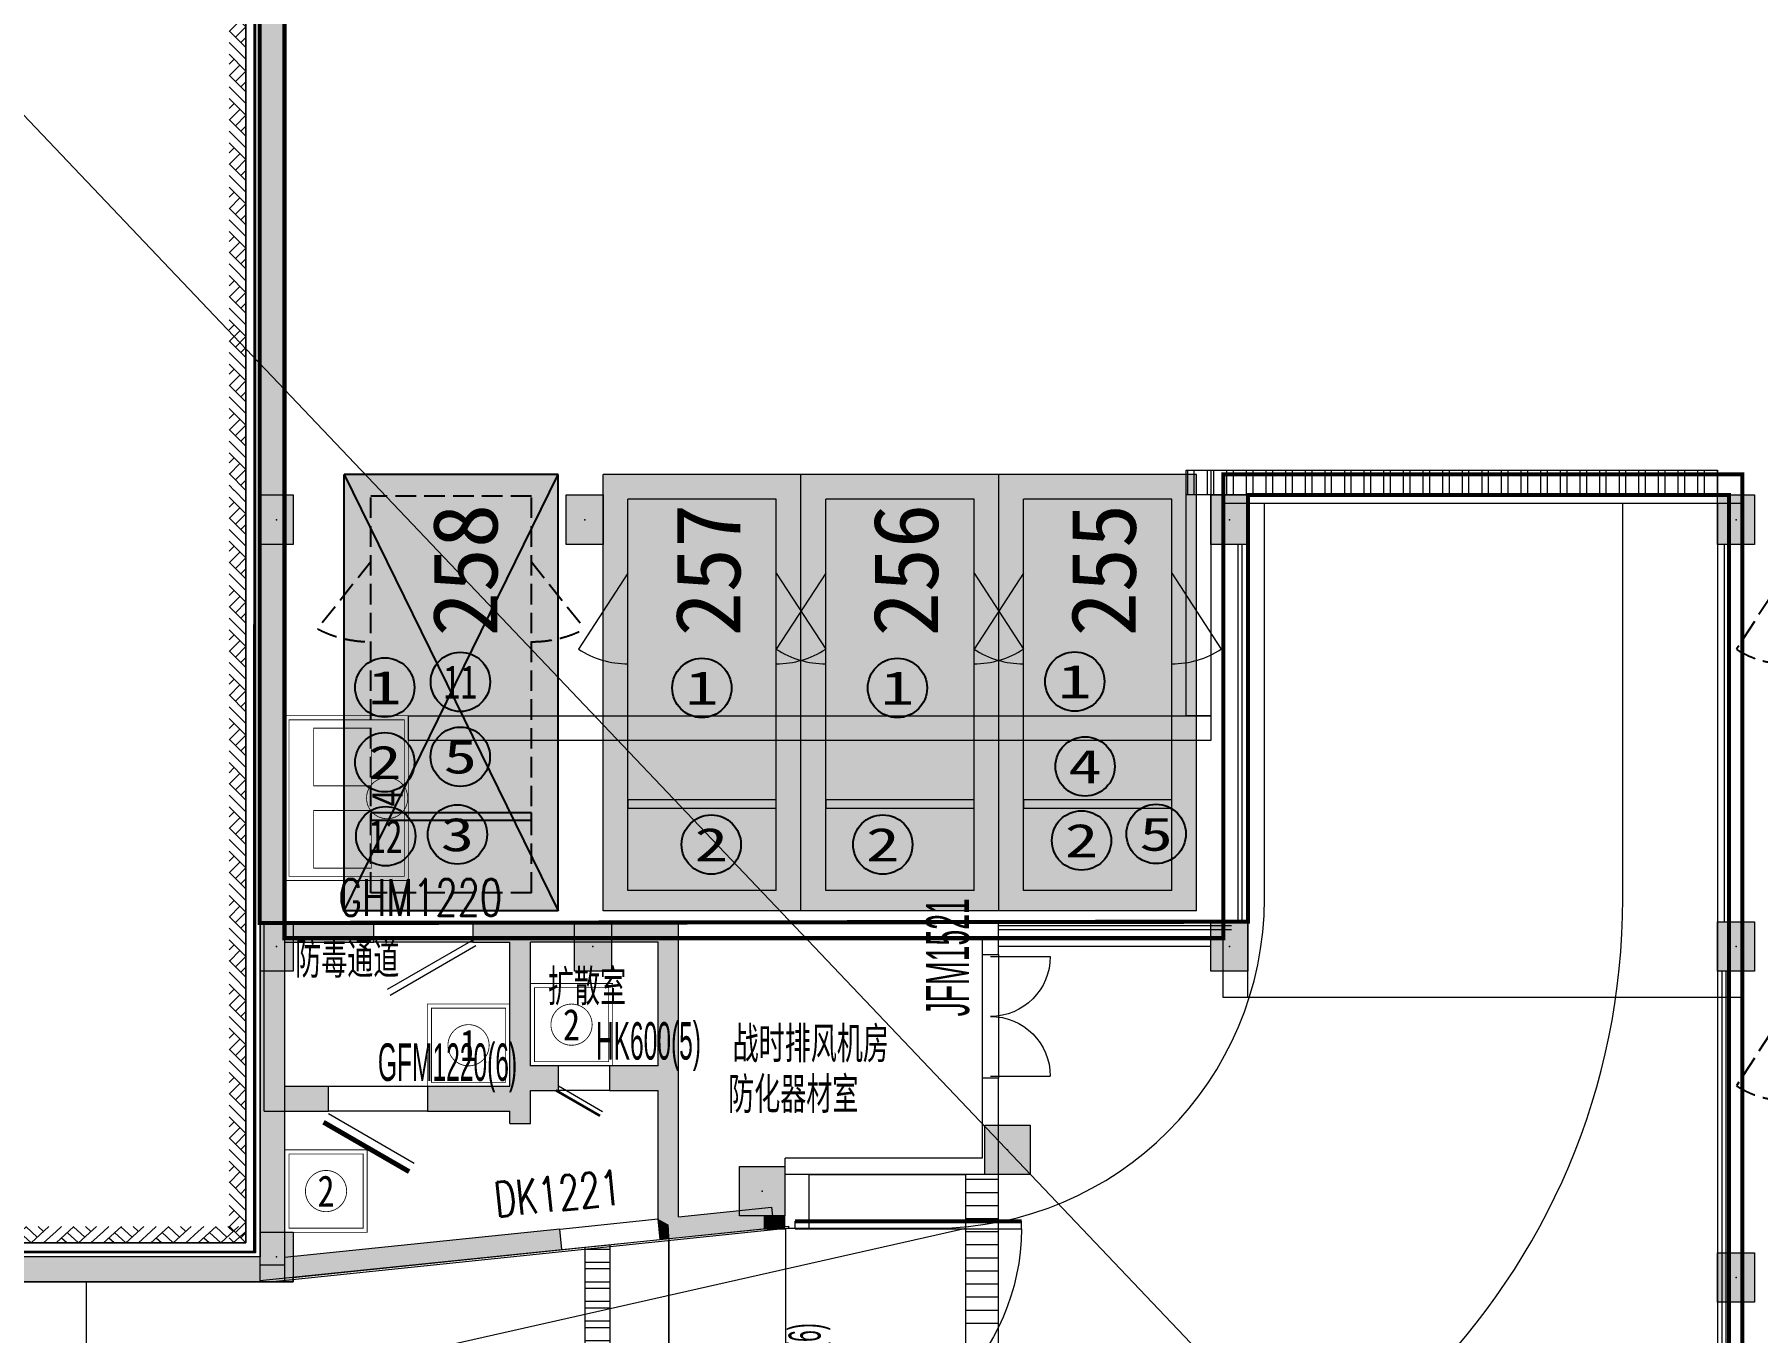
# Model space of a CAD drawing. Extents: x -264757 to 1033689, y 4049843 to 4347093.
# Drawn here: x -84118 to -63204, y 4106591 to 4122348 of the extents above; entities that cross this region are included whole.
import ezdxf
from ezdxf.enums import TextEntityAlignment as Align

# ---------------------------------------------------------------- set-up
doc = ezdxf.new("R2010")
doc.units = 0
doc.header["$LTSCALE"] = 1000
doc.header["$MEASUREMENT"] = 0
doc.linetypes.add('AX-01DK-PB01$1$A-001-车位参照B1$0$A-001-车位参照B1$0$A-001-车位参照B1$0$A-H4-001-基本图形$0$A-001-车位B1$0$DASH', pattern=[0.35, 0.25, -0.1])
doc.linetypes.add('DASH', pattern=[0.35, 0.25, -0.1])
for name, color, linetype in [('AX-01DK-PB01$0$AX-001DK-01-PB01-02$0$A-3-Htch(wall)', 8, 'Continuous'), ('AX-01DK-PB01$0$AX-03CK-02-PB01$0$AX-03CK-02-PB01$0$PUB_HATCH', 8, 'Continuous'), ('AX-01DK-PB01$0$AX-03CK-02-PB01$0$AX-03CK-02-PB01$0$人防$0$人防$0$A-WIND-IDEN', 8, 'Continuous'), ('AX-01DK-PB01$0$AX-03CK-02-PB01$0$AX-03CK-02-PB01$0$人防$0$人防$0$DOOR_FIRE_TEXT', 8, 'Continuous'), ('不利因素11-尽端停车', 7, 'Continuous'), ('不利因素12-不满足一次性出车', 7, 'Continuous'), ('不利因素2-紧邻集水坑、排水沟', 7, 'Continuous'), ('不利因素3-紧邻房间出入口', 7, 'Continuous'), ('不利因素4-紧邻行车坡道', 7, 'Continuous'), ('不利因素5-单面靠墙', 7, 'Continuous'), ('不利因素9-坡道上停车', 7, 'Continuous'), ('大车位', 7, 'Continuous'), ('子母车位', 7, 'Continuous'), ('普通车位', 7, 'Continuous')]:
    doc.layers.add(name, color=color, linetype=linetype)
for name, color, linetype, plot in [('AX-01DK-PB01$0$AX-03CK-02-PB01$0$AX-03CK-02-PB01$0$人防$0$WINDOW_TEXT', 8, 'Continuous', False), ('AX-01DK-PB01$0$AX-03CK-02-PB01$0$人防$0$人防$0$WINDOW_TEXT', 8, 'Continuous', False), ('WINDOW_TEXT', 8, 'Continuous', False)]:
    doc.layers.add(name, color=color, linetype=linetype, plot=plot)
doc.layers.add('无关图层', color=8, linetype='Continuous', lineweight=0)
doc.layers.add('车位归属楼栋范围线', color=7, linetype='Continuous', true_color=0x19e6c7)
doc.styles.add('_TCH_WINDOW', font='simplex_.ttf', dxfattribs={"width": 0.7, "height": 3.5})
doc.styles.add('AX-01DK-PB01$0$AX-03CK-02-PB01$0$_TCH_DIM', font='SIMPLEX', dxfattribs={"bigfont": 'GBCBIG'})
doc.styles.add('AX-01DK-PB01$0$AX-03CK-02-PB01$0$AX-03CK-02-PB01$0$_TCH_DIM', font='SIMPLEX', dxfattribs={"bigfont": 'GBCBIG'})
doc.styles.add('AX-01DK-PB01$0$AX-03CK-02-PB01$0$AX-03CK-02-PB01$0$人防$0$_TCH_DIM', font='SIMPLEX', dxfattribs={"bigfont": 'GBCBIG'})
doc.styles.add('AX-01DK-PB01$0$AX-03CK-02-PB01$0$AX-03CK-02-PB01$0$人防$0$人防$0$_TCH_DIM', font='$ GAD E', dxfattribs={"width": 0.7, "bigfont": '$ GAD C'})
doc.styles.add('AX-01DK-PB01$0$AX-03CK-02-PB01$0$人防$0$人防$0$_TCH_WINDOW', font='$ GAD E', dxfattribs={"width": 0.7, "bigfont": '$ GAD C'})
doc.styles.add('AX-ACK-BIANH1$0$黑体', font='simhei.ttf')
doc.styles.add('AX-ACK-P01-WALL$0$黑体', font='simhei.ttf')
doc.styles.add('SX-ACK-PB01-WNC-ALL$0$黑体', font='simhei.ttf')
doc.styles.add('坑编号', font='', dxfattribs={"width": 0.8})
doc.styles.add('黑体', font='simhei.ttf')
doc.styles.get('坑编号').set_extended_font_data('SimSun')
pattern_1 = [(90, (-668052.2, 3563298.7), (-238.125, 2e-13), []), (90, (-667972.82, 3563378.09), (-238.125, 2e-13), [])]

# ---------------------------------------------------------------- blocks, each defined once
blk = doc.blocks.new('SX-ACK-PB01-WNC-ALL$0$20200722.21182536')
at = {"layer": '不利因素3-紧邻房间出入口', "true_color": 0xe4d218}
h = blk.add_hatch(color=52, dxfattribs=at)
h.dxf.hatch_style = 1
edge = h.paths.add_edge_path()
edge.add_arc((360, 360), 360, 0, 360)
at = {"layer": '不利因素3-紧邻房间出入口'}
blk.add_circle((360, 360), 360, dxfattribs=at)
at = {"layer": '不利因素3-紧邻房间出入口', "style": 'SX-ACK-PB01-WNC-ALL$0$黑体', "width": 1.390625}
blk.add_text('3', height=407, dxfattribs=at).set_placement((156, 156), (564, 156), align=Align.FIT)
blk = doc.blocks.new('SX-ACK-PB01-WNC-ALL$0$20200722.21183209')
at = {"layer": '不利因素5-单面靠墙', "true_color": 0x6d711d}
h = blk.add_hatch(color=66, dxfattribs=at)
h.dxf.hatch_style = 1
edge = h.paths.add_edge_path()
edge.add_arc((360, 360), 360, 0, 360)
at = {"layer": '不利因素5-单面靠墙'}
blk.add_circle((360, 360), 360, dxfattribs=at)
at = {"layer": '不利因素5-单面靠墙', "style": 'SX-ACK-PB01-WNC-ALL$0$黑体', "width": 1.390625}
blk.add_text('5', height=407, dxfattribs=at).set_placement((156, 156), (564, 156), align=Align.FIT)
blk = doc.blocks.new('20200722.21185040')
at = {"layer": '不利因素11-尽端停车', "true_color": 0xf21b23}
h = blk.add_hatch(color=240, dxfattribs=at)
h.dxf.hatch_style = 1
edge = h.paths.add_edge_path()
edge.add_arc((360, 360), 360, 0, 360)
at = {"layer": '不利因素11-尽端停车'}
blk.add_circle((360, 360), 360, dxfattribs=at)
at = {"layer": '不利因素11-尽端停车', "style": '黑体', "width": 0.695313}
blk.add_text('11', height=407.3, dxfattribs=at).set_placement((156, 156), (564, 156), align=Align.FIT)
blk = doc.blocks.new('20200722.21185335')
at = {"layer": '不利因素12-不满足一次性出车', "true_color": 0x201adc}
h = blk.add_hatch(color=182, dxfattribs=at)
h.dxf.hatch_style = 1
edge = h.paths.add_edge_path()
edge.add_arc((360, 360), 360, 0, 360)
at = {"layer": '不利因素12-不满足一次性出车'}
blk.add_circle((360, 360), 360, dxfattribs=at)
at = {"layer": '不利因素12-不满足一次性出车', "style": '黑体', "width": 0.695313}
blk.add_text('12', height=407.3, dxfattribs=at).set_placement((156, 156), (564, 156), align=Align.FIT)
blk = doc.blocks.new('20200722.21182239')
at = {"layer": '不利因素2-紧邻集水坑、排水沟', "true_color": 0xc46e92}
h = blk.add_hatch(color=233, dxfattribs=at)
h.dxf.hatch_style = 1
edge = h.paths.add_edge_path()
edge.add_arc((360, 360), 360, 0, 360)
at = {"layer": '不利因素2-紧邻集水坑、排水沟'}
blk.add_circle((360, 360), 360, dxfattribs=at)
at = {"layer": '不利因素2-紧邻集水坑、排水沟', "style": '黑体', "width": 1.390625}
blk.add_text('2', height=407, dxfattribs=at).set_placement((156, 156), (564, 156), align=Align.FIT)
blk = doc.blocks.new('20200722.21182971')
at = {"layer": '不利因素4-紧邻行车坡道', "true_color": 0x9591ce}
h = blk.add_hatch(color=193, dxfattribs=at)
h.dxf.hatch_style = 1
edge = h.paths.add_edge_path()
edge.add_arc((360, 360), 360, 0, 360)
at = {"layer": '不利因素4-紧邻行车坡道'}
blk.add_circle((360, 360), 360, dxfattribs=at)
at = {"layer": '不利因素4-紧邻行车坡道', "style": '黑体', "width": 1.390625}
blk.add_text('4', height=407, dxfattribs=at).set_placement((156, 156), (564, 156), align=Align.FIT)
blk = doc.blocks.new('AX-01DK-PB01$1$$LinePat$素土夯实')
at = {"layer": '无关图层'}
for p, q in [((0, -210), (210, 0)), ((120, -300), (420, 0)), ((420, 0), (608, -188)), ((495, -300), (795, 0)), ((615, 0), (705, -90)), ((210, -210), (300, -300)), ((315, -105), (502, -293)), ((705, -300), (795, -210))]:
    blk.add_line(p, q, dxfattribs=at)
blk = doc.blocks.new('*U118')
at = {"layer": '无关图层', "const_width": 10}
for points in [[(1000, 0), (0, 0), (0, 1000), (1000, 1000)], [(950, 50), (50, 50), (50, 950), (950, 950)]]:
    blk.add_lwpolyline(points, close=True, dxfattribs=at)
blk.add_lwpolyline([(500, 750, 0.098491), (404, 731, 0.098491), (323, 677, 0.098491), (269, 596, 0.098491), (250, 500, 0.098491), (269, 404, 0.098491), (323, 323, 0.098491), (404, 269, 0.098491), (500, 250, 0.098491), (596, 269, 0.098491), (677, 323, 0.098491), (731, 404, 0.098491), (750, 500, 0.098491), (731, 596, 0.098491), (677, 677, 0.098491), (596, 731, 0.098491)], format="xyb", close=True, dxfattribs=at)
at = {"layer": '无关图层', "style": '坑编号', "width": 0.8}
blk.add_attdef('X', text='', height=380, dxfattribs=at).set_placement((500, 500), align=Align.MIDDLE_CENTER)
blk = doc.blocks.new('*U119')
at = {"layer": '无关图层', "const_width": 10}
for points in [[(1000, 0), (0, 0), (0, 1000), (1000, 1000)], [(950, 50), (50, 50), (50, 950), (950, 950)]]:
    blk.add_lwpolyline(points, close=True, dxfattribs=at)
blk.add_lwpolyline([(500, 750, 0.098491), (404, 731, 0.098491), (323, 677, 0.098491), (269, 596, 0.098491), (250, 500, 0.098491), (269, 404, 0.098491), (323, 323, 0.098491), (404, 269, 0.098491), (500, 250, 0.098491), (596, 269, 0.098491), (677, 323, 0.098491), (731, 404, 0.098491), (750, 500, 0.098491), (731, 596, 0.098491), (677, 677, 0.098491), (596, 731, 0.098491)], format="xyb", close=True, dxfattribs=at)
at = {"layer": '无关图层', "style": '坑编号', "width": 0.8}
blk.add_attdef('X', text='', height=380, dxfattribs=at).set_placement((500, 500), align=Align.MIDDLE_CENTER)
blk = doc.blocks.new('*U115')
at = {"layer": '无关图层', "const_width": 10}
for points in [[(1000, 0), (-1000, 0), (-1000, 1500), (1000, 1500)], [(950, 50), (-950, 50), (-950, 1450), (950, 1450)], [(-150, 1050), (-850, 1050), (-850, 350), (-150, 350)], [(850, 1050), (150, 1050), (150, 350), (850, 350)]]:
    blk.add_lwpolyline(points, close=True, dxfattribs=at)
blk.add_lwpolyline([(0, 1492, 0.098491), (-96, 1473, 0.098491), (-177, 1419, 0.098491), (-231, 1338, 0.098491), (-250, 1242, 0.098491), (-231, 1146, 0.098491), (-177, 1065, 0.098491), (-96, 1011, 0.098491), (0, 992, 0.098491), (96, 1011, 0.098491), (177, 1065, 0.098491), (231, 1146, 0.098491), (250, 1242, 0.098491), (231, 1338, 0.098491), (177, 1419, 0.098491), (96, 1473, 0.098491)], format="xyb", close=True, dxfattribs=at)
at = {"layer": '无关图层', "style": '坑编号', "width": 0.8}
blk.add_attdef('X', text='', height=380, dxfattribs=at).set_placement((0, 1242), align=Align.MIDDLE_CENTER)
blk = doc.blocks.new('*U126')
at = {"layer": '无关图层', "const_width": 10}
for points in [[(1000, 0), (0, 0), (0, 1000), (1000, 1000)], [(950, 50), (50, 50), (50, 950), (950, 950)]]:
    blk.add_lwpolyline(points, close=True, dxfattribs=at)
blk.add_lwpolyline([(500, 750, 0.098491), (404, 731, 0.098491), (323, 677, 0.098491), (269, 596, 0.098491), (250, 500, 0.098491), (269, 404, 0.098491), (323, 323, 0.098491), (404, 269, 0.098491), (500, 250, 0.098491), (596, 269, 0.098491), (677, 323, 0.098491), (731, 404, 0.098491), (750, 500, 0.098491), (731, 596, 0.098491), (677, 677, 0.098491), (596, 731, 0.098491)], format="xyb", close=True, dxfattribs=at)
at = {"layer": '无关图层', "style": '坑编号', "width": 0.8}
blk.add_attdef('X', text='', height=380, dxfattribs=at).set_placement((500, 500), align=Align.MIDDLE_CENTER)
blk = doc.blocks.new('SX-CK-PB001-WNC$1$20211103.13313888')
at = {"layer": '无关图层'}
h = blk.add_hatch(color=256, dxfattribs=at)
h.dxf.hatch_style = 1
h.paths.add_polyline_path([(0, 600), (400, 600), (400, 0), (0, 0)])
blk.add_lwpolyline([(0, 600), (400, 600), (400, 0), (0, 0)], close=True, dxfattribs=at)
blk.add_point((200, 300), dxfattribs=at)
blk = doc.blocks.new('SX-CK-PB001-WNC$1$20211103.13313578')
at = {"layer": '无关图层'}
h = blk.add_hatch(color=256, dxfattribs=at)
h.dxf.hatch_style = 1
h.paths.add_polyline_path([(0, 600), (450, 600), (450, 0), (0, 0)])
blk.add_lwpolyline([(0, 600), (450, 600), (450, 0), (0, 0)], close=True, dxfattribs=at)
blk.add_point((225, 300), dxfattribs=at)
blk = doc.blocks.new('fasdfasdfasdfasdfasdf')
at = {"layer": '不利因素9-坡道上停车', "true_color": 0xe0aa15}
h = blk.add_hatch(color=42, dxfattribs=at)
h.dxf.hatch_style = 1
edge = h.paths.add_edge_path()
edge.add_arc((-119587, 4058555), 720, 0, 360)
at = {"layer": '不利因素9-坡道上停车'}
blk.add_circle((-119587, 4058555), 720, dxfattribs=at)
at = {"layer": '不利因素9-坡道上停车', "style": 'AX-ACK-P01-WALL$0$黑体', "width": 1.390625}
blk.add_text('1', height=815, dxfattribs=at).set_placement((-119994, 4058148), (-119180, 4058148), align=Align.FIT)
blk = doc.blocks.new('AX-01DK-PB01$0$AX-03CK-02-PB01$0$AX-03CK-02-PB01$0$人防$0$人防$0$$DorLib2D$00000191')
at = {"layer": '无关图层'}
blk.add_line((-0.5, 0.15), (0.366, 0.65), dxfattribs=at)
at = {"layer": '无关图层', "const_width": 0.05}
blk.add_lwpolyline([(-0.55, 0.237), (0.316, 0.737)], dxfattribs=at)
blk = doc.blocks.new('AX-01DK-PB01$0$AX-03CK-02-PB01$0$人防$0$人防$0$$U_DORLIB2D$00000002')
at = {"layer": '无关图层'}
for p, q in [((-0.5, 0.545), (-0.5167, 0.545)), ((-0.5, 0.045), (-0.5, 0.545)), ((0.5, 0.045), (0.5, 0.545)), ((0.5, 0.545), (0.5167, 0.545)), ((-0.5, 0.045), (-0.5167, 0.045)), ((0.5, 0.045), (0.5167, 0.045)), ((-0.5, 0.025), (0.5, 0.025))]:
    blk.add_line(p, q, dxfattribs=at)
at = {"layer": '无关图层', "const_width": 0.00833}
for points in [[(-0.5167, 0.045), (-0.5167, 0.545)], [(0.5167, 0.045), (0.5167, 0.545)]]:
    blk.add_lwpolyline(points, dxfattribs=at)
at = {"layer": '无关图层'}
for centre, start, end in [((-0.5042, 0.0408), 0.0945, 89.5248), ((0.5042, 0.0408), 90.4752, 179.9055)]:
    blk.add_arc(centre, 0.5042, start, end, dxfattribs=at)
blk = doc.blocks.new('AX-01DK-PB01$0$AX-03CK-02-PB01$0$AX-03CK-02-PB01$0$人防$0$$DorLib2D$00000181')
at = {"layer": '无关图层'}
for p, q in [((-0.533, 0.141), (0.333, 0.641)), ((-0.5, 0.083), (0.366, 0.583))]:
    blk.add_line(p, q, dxfattribs=at)
blk = doc.blocks.new('$WINLIB2D$00000007')
at = {"layer": '无关图层'}
for points in [[(-0.5, 0.5), (0.5, 0.5)], [(-0.5, 0.5), (-0.5, -0.5)], [(0.5, 0.5), (0.5, -0.5)], [(-0.5, -0.5), (0.5, -0.5)]]:
    blk.add_lwpolyline(points, dxfattribs=at)
blk = doc.blocks.new('AX-01DK-PB01$0$AX-03CK-02-PB01$0$AX-03CK-02-PB01$0$人防$0$人防$0$$DorLib2D$00000004')
at = {"layer": '无关图层'}
for p, q in [((-0.485, 0), (-0.485, 0.485)), ((0.485, 0), (0.485, 0.485))]:
    blk.add_line(p, q, dxfattribs=at)
at = {"layer": '无关图层', "lineweight": 13}
for centre, start, end in [((-0.485, 0), 0, 90), ((0.485, 0), 90, 180)]:
    blk.add_arc(centre, 0.485, start, end, dxfattribs=at)
blk = doc.blocks.new('A$C7e5eb487')
at = {"layer": '普通车位', "true_color": 0xf18f8e}
h = blk.add_hatch(color=11, dxfattribs=at)
h.dxf.hatch_style = 1
h.paths.add_polyline_path([(2400, 0), (2400, -5300), (0, -5300), (0, 0)])

msp = doc.modelspace()

# ---------------------------------------------------------------- hatches: boundary and pattern name
at = {"layer": 'AX-01DK-PB01$0$AX-001DK-01-PB01-02$0$A-3-Htch(wall)'}
msp.add_hatch(color=256, dxfattribs=at).paths.add_polyline_path([(-81383.6, 4135408), (-81383.6, 4107220.6), (-81083.6, 4107502.8), (-81083.6, 4135408)])
at = {"layer": 'AX-01DK-PB01$0$AX-03CK-02-PB01$0$AX-03CK-02-PB01$0$PUB_HATCH'}
for points in [[(-81079.6, 4111328), (-79999.6, 4111328), (-79999.6, 4111578), (-81329.6, 4111578)], [(-81329.6, 4109278), (-81079.6, 4109578), (-81079.6, 4111328), (-81329.6, 4111578)], [(-78224.6, 4111578), (-78799.6, 4111578), (-78799.6, 4111328), (-78349.6, 4111328), (-78224.6, 4111411.3)], [(-76549.6, 4111328), (-76299.6, 4111578), (-78224.6, 4111578), (-78224.6, 4111411.3), (-78099.6, 4111328)], [(-76466.3, 4109686.3), (-76299.6, 4109703), (-76299.6, 4111578), (-76549.6, 4111328), (-76549.6, 4109828)], [(-78182.9, 4109686.3), (-78099.6, 4109828), (-78099.6, 4111328), (-78224.6, 4111411.3), (-78349.6, 4111328), (-78349.6, 4109703)], [(-78099.6, 4109528), (-77759.6, 4109528), (-77759.6, 4109828), (-78099.6, 4109828), (-78182.9, 4109686.3)], [(-76549.6, 4109828), (-77139.6, 4109828), (-77139.6, 4109528), (-76549.6, 4109528), (-76466.3, 4109686.3)], [(-81329.6, 4109278), (-80549.6, 4109278), (-80549.6, 4109578), (-81079.6, 4109578)], [(-78349.6, 4109578), (-79349.6, 4109578), (-79349.6, 4109278), (-78349.6, 4109278), (-78266.3, 4109436.3)], [(-78266.3, 4109436.3), (-78099.6, 4109453), (-78099.6, 4109528), (-78182.9, 4109686.3), (-78349.6, 4109703), (-78349.6, 4109578)], [(-76420.3, 4107899.4), (-76299.6, 4107995.6), (-76299.6, 4109703), (-76466.3, 4109686.3), (-76549.6, 4109528), (-76549.6, 4107969.9)], [(-78099.6, 4109128), (-78099.6, 4109453), (-78266.3, 4109436.3), (-78349.6, 4109278), (-78349.6, 4109128)], [(-76420.3, 4107899.4), (-76411.8, 4107732.7), (-75145.5, 4107863.2), (-75171.1, 4108111.9), (-76299.6, 4107995.6)], [(-76549.6, 4107969.9), (-76524, 4107721.2), (-76411.8, 4107732.7), (-76420.3, 4107899.4)], [(-75259.6, 4108008), (-75259.6, 4107849), (-75009.6, 4107849), (-75009.6, 4108008)], [(-81383.6, 4107220.6), (-77717.7, 4107598.2), (-77743.3, 4107846.9), (-81083.6, 4107502.8)]]:
    msp.add_hatch(color=256, dxfattribs=at).paths.add_polyline_path(points)
at = {"layer": '大车位', "true_color": 0xe806f9}
h = msp.add_hatch(color=6, dxfattribs=at)
h.dxf.hatch_style = 1
h.paths.add_polyline_path([(-77762.9, 4117008), (-77762.9, 4111708), (-80358.4, 4111708), (-80358.4, 4117008)])
at = {"layer": '无关图层'}
for points in [[(-81383.2, 4131157.9), (-81383.6, 4107408), (-81083.6, 4107408), (-81083.2, 4131157.9)], [(-81083.6, 4107208), (-81383.6, 4107508), (-87884, 4107508), (-87884, 4107208)]]:
    msp.add_hatch(color=256, dxfattribs=at).paths.add_polyline_path(points)
h = msp.add_hatch(dxfattribs=at)
h.set_pattern_fill('钢筋混凝土', color=256, scale=100)
h.set_pattern_definition([(45, (-4e-05, 0.0001), (-176.776695, 176.776695), []), (50, (-4e-05, 0.0001), (717.26018, -62.752135), [75, -825]), (355, (-4e-05, 0.0001), (-138.75133, 752.19213), [60, -660]), (100.4514, (59.8, -5.2), (578.50938, 689.43954), [63.74019, -701.14211]), (46.1842, (-4e-05, 200), (1067.24105, -165.51901), [112.5, -1237.5]), (96.6356, (88.9, 186.2), (934.6627, 974.11787), [95.6103, -1051.713]), (351.1842, (-4e-05, 200), (934.66195, 974.1186), [90, -990]), (21, (100, 150), (596.90705, -402.61889), [75, -825]), (326, (100, 150), (243.31533, 725.15005), [60, -660]), (71.4514, (149.74, 116.45), (840.22263, 322.5305), [63.74019, -701.14211]), (37.5, (-4e-05, 0.0001), (12.159855, 332.893854), [0, -652, 0, -670, 0, -662.5]), (7.5, (-4e-05, 0.0001), (263.069537, 394.411712), [0, -382, 0, -637, 0, -252.5]), (327.5, (-223, 0.0001), (533.822436, -22.554872), [0, -250, 0, -780, 0, -1035]), (317.5, (-323, 0.0001), (583.18617, 100.10498), [0, -325, 0, -518, 0, -735])])
h.paths.add_polyline_path([(-87884.6, 4107508), (-87884.6, 4107208), (-81079.6, 4107208), (-81079.6, 4123708), (-81379.6, 4123708), (-81379.6, 4107508)])
h = msp.add_hatch(dxfattribs=at)
h.set_pattern_fill('ANSI32', color=256, scale=50, angle=-315)
h.set_pattern_definition(pattern_1)
h.paths.add_polyline_path([(-70139.6, 4117058), (-63689.6, 4117058), (-63689.6, 4116758), (-70139.6, 4116758)])
h = msp.add_hatch(dxfattribs=at)
h.set_pattern_fill('ANSI32', color=256, scale=50, angle=-315)
h.set_pattern_definition(pattern_1)
h.paths.add_polyline_path([(-70139.6, 4117058), (-63689.6, 4117058), (-63689.6, 4116758), (-70139.6, 4116758)])
h = msp.add_hatch(color=256, dxfattribs=at)
h.dxf.hatch_style = 1
h.paths.add_polyline_path([(-72584.6, 4109108), (-72034.6, 4109108), (-72034.6, 4108508), (-72584.6, 4108508)])
h = msp.add_hatch(color=256, dxfattribs=at)
h.dxf.hatch_style = 1
h.paths.add_polyline_path([(-75559.6, 4108608), (-75009.6, 4108608), (-75009.6, 4108008), (-75559.6, 4108008)])
h = msp.add_hatch(dxfattribs=at)
h.set_pattern_fill('ANSI32', color=256, scale=50, angle=-45)
h.set_pattern_definition([(360, (-630893.1, 4707520.6), (6e-14, 238.125), []), (360, (-630813.73, 4707441.23), (6e-14, 238.125), [])])
h.paths.add_polyline_path([(-77133.8, 4107655.1), (-77133.8, 4103158), (-77433.8, 4103158), (-77433.8, 4107625.7)])

# ---------------------------------------------------------------- linework, layer by layer
at = {"layer": '大车位', "color": 83}
for p, q in [((-80358.4, 4111708, 0), (-80358.4, 4117008, 0)), ((-77762.9, 4117008, 0), (-80358.4, 4117008, 0)), ((-80358.4, 4117008, 0), (-77762.9, 4111708, 0)), ((-80358.4, 4111708, 0), (-77762.9, 4117008, 0)), ((-77762.9, 4111708, 0), (-77762.9, 4117008, 0)), ((-77762.9, 4111708, 0), (-80358.4, 4111708, 0))]:
    msp.add_line(p, q, dxfattribs=at)
at = {"layer": '大车位', "color": 8, "linetype": 'AX-01DK-PB01$1$A-001-车位参照B1$0$A-001-车位参照B1$0$A-001-车位参照B1$0$A-H4-001-基本图形$0$A-001-车位B1$0$DASH'}
for p, q in [((-78087.3, 4116743, 0), (-80034, 4116743, 0)), ((-80034, 4111928.9, 0), (-80034, 4116743, 0)), ((-78087.3, 4111928.9, 0), (-78087.3, 4116743, 0)), ((-78087.3, 4111928.9, 0), (-80034, 4111928.9, 0))]:
    msp.add_line(p, q, dxfattribs=at)
at = {"layer": '大车位', "linetype": 'AX-01DK-PB01$1$A-001-车位参照B1$0$A-001-车位参照B1$0$A-001-车位参照B1$0$A-H4-001-基本图形$0$A-001-车位B1$0$DASH'}
for p, q in [((-80034, 4115948, 0), (-80682.9, 4115133.6, 0)), ((-78087.3, 4115948, 0), (-77438.4, 4115133.6, 0))]:
    msp.add_line(p, q, dxfattribs=at)
at = {"layer": '大车位'}
for p, q in [((-78087.3, 4112900.5, 0), (-80034, 4112900.5, 0)), ((-80034, 4112900.5, 0), (-80034, 4112812.2, 0)), ((-80034, 4112812.2, 0), (-78087.3, 4112812.2, 0)), ((-78087.3, 4112812.2, 0), (-78087.3, 4112900.5, 0))]:
    msp.add_line(p, q, dxfattribs=at)
at = {"layer": '大车位', "linetype": 'AX-01DK-PB01$1$A-001-车位参照B1$0$A-001-车位参照B1$0$A-001-车位参照B1$0$A-H4-001-基本图形$0$A-001-车位B1$0$DASH'}
for centre, major_axis, start_param, end_param in [((-80034, 4115948, 0), (1189.6, 0), 4.1354576, 4.712389), ((-78087.3, 4115948, 0), (-1189.6, 0), 1.5707963, 2.1477277)]:
    msp.add_ellipse(centre, major_axis=major_axis, ratio=0.816787, start_param=start_param, end_param=end_param, dxfattribs=at)
at = {"layer": '子母车位', "linetype": 'AX-01DK-PB01$1$A-001-车位参照B1$0$A-001-车位参照B1$0$A-001-车位参照B1$0$A-H4-001-基本图形$0$A-001-车位B1$0$DASH'}
msp.add_lwpolyline([(-62859.6, 4115808), (-63459.6, 4114886.1)], dxfattribs=at)
at = {"layer": '子母车位', "linetype": 'AX-01DK-PB01$1$A-001-车位参照B1$0$A-001-车位参照B1$0$A-001-车位参照B1$0$A-H4-001-基本图形$0$A-001-车位B1$0$DASH', "elevation": 0}
msp.add_lwpolyline([(-62859.7, 4110508), (-63459.7, 4109586.1)], dxfattribs=at)
at = {"layer": '子母车位', "linetype": 'AX-01DK-PB01$1$A-001-车位参照B1$0$A-001-车位参照B1$0$A-001-车位参照B1$0$A-H4-001-基本图形$0$A-001-车位B1$0$DASH'}
for centre in [(-62859.6, 4115808, 0), (-62859.7, 4110508, 0)]:
    msp.add_arc(centre, 1100, 236.94427, 270, dxfattribs=at)
at = {"layer": '无关图层'}
for p, q in [((-81383.6, 4135408), (-81383.6, 4107220.6)), ((-81083.6, 4135408), (-81083.6, 4107502.8)), ((-81383.2, 4131157.9), (-81383.6, 4107408)), ((-81083.2, 4131157.9), (-81083.6, 4107408)), ((-81553.5, 4130907.3), (-81553.9, 4107678)), ((-81553.9, 4107678), (-81553.5, 4130907.3)), ((-81453.9, 4107578), (-81453.5, 4130907.3)), ((-81443.9, 4107568), (-81443.5, 4130907.3)), ((-81433.5, 4130907.3), (-81433.9, 4107558)), ((-89271.2, 4126654.4), (-69033.4, 4105358)), ((-77214.6, 4111708, 0), (-77214.6, 4117008, 0)), ((-74814.6, 4117008, 0), (-77214.6, 4117008, 0)), ((-74814.6, 4111708, 0), (-74814.6, 4117008, 0)), ((-74814.6, 4111708), (-74814.6, 4117008, 0)), ((-72414.6, 4117008, 0), (-74814.6, 4117008, 0)), ((-72414.6, 4111708), (-72414.6, 4117008, 0)), ((-70014.6, 4117008, 0), (-72414.6, 4117008, 0)), ((-72414.6, 4111708), (-72414.6, 4117008, 0)), ((-70014.6, 4111708), (-70014.6, 4117008, 0)), ((-75114.6, 4116708, 0), (-76914.6, 4116708, 0)), ((-76914.6, 4111958, 0), (-76914.6, 4116708, 0)), ((-75114.6, 4111958, 0), (-75114.6, 4116708, 0)), ((-72714.6, 4116708, 0), (-74514.6, 4116708, 0)), ((-74514.6, 4111958), (-74514.6, 4116708, 0)), ((-72714.6, 4111958), (-72714.6, 4116708, 0)), ((-70314.6, 4116708, 0), (-72114.6, 4116708, 0)), ((-72114.6, 4111958), (-72114.6, 4116708, 0)), ((-70314.6, 4111958), (-70314.6, 4116708, 0)), ((-69689.6, 4116658), (-63389.6, 4116658)), ((-69689.6, 4110658), (-69689.6, 4116658)), ((-69389.6, 4116658), (-63689.6, 4116658)), ((-69389.6, 4110658), (-69389.6, 4116658)), ((-69189.6, 4111858.4), (-69189.6, 4116658)), ((-64839.6, 4111858.4), (-64839.6, 4116658)), ((-63689.6, 4116658), (-63689.6, 4110658)), ((-63389.6, 4116658), (-63389.6, 4110658)), ((-69511.3, 4116158), (-69511.3, 4111578)), ((-69461.2, 4116158), (-69511.3, 4116158)), ((-69461.3, 4111578), (-69461.2, 4116158)), ((-63611.3, 4116158), (-63611.3, 4111578)), ((-63561.2, 4116158), (-63611.3, 4116158)), ((-63561.3, 4111578), (-63561.2, 4116158)), ((-75114.6, 4111958, 0), (-76914.6, 4111958, 0)), ((-72714.6, 4111958), (-74514.6, 4111958)), ((-70314.6, 4111958), (-72114.6, 4111958)), ((-74814.6, 4111708, 0), (-77214.6, 4111708, 0)), ((-72414.6, 4111708), (-74814.6, 4111708)), ((-70014.6, 4111708), (-72414.6, 4111708)), ((-79999.6, 4111578), (-81329.6, 4111578)), ((-81329.6, 4109278), (-81329.6, 4111578)), ((-79999.6, 4111328), (-79999.6, 4111578)), ((-78224.6, 4111578), (-78799.6, 4111578)), ((-78799.6, 4111578), (-78799.6, 4111328)), ((-76299.6, 4111578), (-78224.6, 4111578)), ((-72416.3, 4111578), (-76299.6, 4111578)), ((-76299.6, 4111378), (-76299.6, 4111578)), ((-76299.6, 4109703), (-76299.6, 4111578)), ((-69589.6, 4111578), (-72416.3, 4111578)), ((-72416.3, 4111178.4), (-72416.3, 4111578)), ((-69589.6, 4111528), (-72416.3, 4111528)), ((-69589.6, 4111478), (-72416.3, 4111478)), ((-69511.3, 4111578), (-69461.3, 4111578)), ((-63611.3, 4111578), (-63561.3, 4111578)), ((-81079.6, 4111328), (-79999.6, 4111328)), ((-81079.6, 4109578), (-81079.6, 4111328)), ((-78799.6, 4111328), (-79999.6, 4111328)), ((-78799.6, 4111328), (-78349.6, 4111328)), ((-78349.6, 4109703), (-78349.6, 4111328)), ((-76549.6, 4111328), (-78099.6, 4111328)), ((-78099.6, 4109828), (-78099.6, 4111328)), ((-76549.6, 4109828), (-76549.6, 4111328)), ((-72616.3, 4111378), (-76299.6, 4111378)), ((-72616.3, 4111378), (-72616.3, 4111178.4)), ((-69839.6, 4111278), (-72416.3, 4111278)), ((-72616.3, 4111178.4), (-72616.3, 4109678.4)), ((-72616.3, 4111178.4), (-72416.3, 4111178.4)), ((-72416.3, 4111178.4), (-72416.3, 4109678.4)), ((-63639.6, 4110978), (-63639.6, 4101706.5)), ((-63589.6, 4110978), (-63589.6, 4101706.5)), ((-63389.6, 4110658), (-69689.6, 4110658)), ((-63689.6, 4110658), (-69389.6, 4110658)), ((-63689.6, 4110658), (-63689.6, 4101706.5)), ((-63389.6, 4110658), (-63389.6, 4107558)), ((-77759.6, 4109828), (-78099.6, 4109828)), ((-77759.6, 4109528), (-77759.6, 4109828)), ((-77139.6, 4109828), (-77759.6, 4109828)), ((-76549.6, 4109828), (-77139.6, 4109828)), ((-77139.6, 4109828), (-77139.6, 4109528)), ((-80549.6, 4109578), (-81079.6, 4109578)), ((-80549.6, 4109278), (-80549.6, 4109578)), ((-79349.6, 4109578), (-80549.6, 4109578)), ((-78349.6, 4109578), (-79349.6, 4109578)), ((-79349.6, 4109578), (-79349.6, 4109278)), ((-78349.6, 4109578), (-78349.6, 4109703)), ((-76299.6, 4107995.6), (-76299.6, 4109703)), ((-72416.3, 4109678.4), (-72616.3, 4109678.4)), ((-72616.3, 4109678.4), (-72616.3, 4108708.4)), ((-72416.3, 4108508.4), (-72416.3, 4109678.4)), ((-78099.6, 4109528), (-77759.6, 4109528)), ((-78099.6, 4109453), (-78099.6, 4109528)), ((-78099.6, 4109128), (-78099.6, 4109453)), ((-77139.6, 4109528), (-77759.6, 4109528)), ((-77139.6, 4109528), (-76549.6, 4109528)), ((-76549.6, 4107969.9), (-76549.6, 4109528)), ((-81329.6, 4109278), (-80549.6, 4109278)), ((-79349.6, 4109278), (-80549.6, 4109278)), ((-79349.6, 4109278), (-78349.6, 4109278)), ((-78349.6, 4109128), (-78349.6, 4109278)), ((-78349.6, 4109128), (-78099.6, 4109128)), ((-72616.3, 4108708.4), (-75008.1, 4108708.4)), ((-75008.1, 4108508.4), (-75008.1, 4108708.4)), ((-72416.3, 4108508.4), (-75008.1, 4108508.4)), ((-74715, 4107858.4), (-74715, 4108508.4)), ((-74715, 4108508.4), (-72817.6, 4108508.4)), ((-72817.6, 4108508.4), (-72817.6, 4101708)), ((-72817.6, 4108508.4), (-72817.6, 4101706.5)), ((-72417.6, 4108508.4), (-72817.6, 4108508.4)), ((-72417.6, 4108447.2), (-72817.6, 4108447.2)), ((-72417.6, 4101706.5), (-72417.6, 4108508.4)), ((-76299.6, 4107995.6), (-75171.1, 4108111.9)), ((-75171.1, 4108111.9), (-75145.5, 4107863.2)), ((-72417.6, 4108288.4), (-72817.6, 4108288.4)), ((-72417.6, 4108129.7), (-72817.6, 4108129.7)), ((-76549.6, 4107969.9), (-76524, 4107721.2)), ((-75259.6, 4108008), (-75259.6, 4107849)), ((-75009.6, 4108008), (-75259.6, 4108008)), ((-75009.6, 4107849), (-75009.6, 4108008)), ((-72417.6, 4107970.9), (-72817.6, 4107970.9)), ((-87884, 4104458), (-72812.6, 4107858.4)), ((-81261, 4107208), (-74990.2, 4107858.4)), ((-77743.3, 4107846.9), (-81083.6, 4107502.8)), ((-80978.3, 4107257.9), (-74965, 4107881.6)), ((-77717.7, 4107598.2), (-77743.3, 4107846.9)), ((-76524, 4107721.2), (-76411.8, 4107732.7)), ((-76417.7, 4101708), (-76417.7, 4107710.4)), ((-76412.8, 4101709), (-76412.8, 4107732.6)), ((-76411.8, 4107732.7), (-75145.5, 4107863.2)), ((-75259.6, 4107849), (-75009.6, 4107849)), ((-74990.2, 4107858.4), (-73189.6, 4107858.4)), ((-74965, 4107881.6), (-74965, 4107858.4)), ((-74965, 4107858.4), (-74715, 4107858.4)), ((-72417.6, 4107812.2), (-72817.6, 4107812.2)), ((-81553.9, 4107678), (-87884, 4107678)), ((-87884, 4107678), (-81553.9, 4107678)), ((-87884, 4107578), (-81453.9, 4107578)), ((-87884, 4107568), (-81443.9, 4107568)), ((-81433.9, 4107558), (-87884, 4107558)), ((-81383.6, 4107508), (-87884, 4107508)), ((-81383.6, 4107220.6), (-77717.7, 4107598.2)), ((-72417.6, 4107653.4), (-72817.6, 4107653.4)), ((-72417.6, 4107494.7), (-72817.6, 4107494.7)), ((-81083.6, 4107408), (-81383.6, 4107408)), ((-72417.6, 4107335.9), (-72817.6, 4107335.9)), ((-89084.7, 4107208), (-80978.3, 4107208)), ((-87884.6, 4107208), (-81261, 4107208)), ((-81083.6, 4107208), (-87884, 4107208)), ((-83484.7, 4101658), (-83484.7, 4107208)), ((-80978.3, 4107208), (-80978.3, 4107257.9)), ((-72417.6, 4107177.2), (-72817.6, 4107177.2)), ((-72417.6, 4107018.4), (-72817.6, 4107018.4)), ((-72417.6, 4106859.7), (-72817.6, 4106859.7)), ((-63389.6, 4106958), (-63389.6, 4101706.5)), ((-72417.6, 4106700.9), (-72817.6, 4106700.9))]:
    msp.add_line(p, q, dxfattribs=at)
for points in [[(-87884.6, 4107508), (-87884.6, 4107208), (-81079.6, 4107208), (-81079.6, 4123708), (-81379.6, 4123708), (-81379.6, 4107508)], [(-72584.6, 4109108), (-72034.6, 4109108), (-72034.6, 4108508), (-72584.6, 4108508)], [(-75559.6, 4108608), (-75009.6, 4108608), (-75009.6, 4108008), (-75559.6, 4108008)]]:
    msp.add_lwpolyline(points, close=True, dxfattribs=at)
for points in [[(-70139.6, 4117058), (-63689.6, 4117058), (-63689.6, 4116758), (-70139.6, 4116758), (-70139.6, 4117058)], [(-70139.6, 4117058), (-63689.6, 4117058), (-63689.6, 4116758), (-70139.6, 4116758), (-70139.6, 4117058)], [(-70139.6, 4114078), (-70139.6, 4117058), (-69839.6, 4117058), (-69839.6, 4114078), (-70139.6, 4114078)], [(-79579.6, 4114078), (-69839.6, 4114078), (-69839.6, 4113778), (-79579.6, 4113778), (-79579.6, 4114078)], [(-77133.8, 4107655.1), (-77133.8, 4103158), (-77433.8, 4103158), (-77433.8, 4107625.7), (-77133.8, 4107655.1)]]:
    msp.add_lwpolyline(points, dxfattribs=at)
at = {"layer": '无关图层', "elevation": 0}
for points in [[(-76914.6, 4115808), (-77514.6, 4114886.1)], [(-75114.6, 4115808), (-74514.6, 4114886.1)], [(-74514.6, 4115808), (-75114.6, 4114886.1)], [(-72114.6, 4115808), (-72714.6, 4114886.1)], [(-72714.6, 4115808), (-72114.6, 4114886.1)], [(-70314.6, 4115808), (-69714.6, 4114886.1)]]:
    msp.add_lwpolyline(points, dxfattribs=at)
for points in [[(-76914.6, 4112958), (-75114.6, 4112958), (-75114.6, 4113058), (-76914.6, 4113058)], [(-74514.6, 4112958), (-72714.6, 4112958), (-72714.6, 4113058), (-74514.6, 4113058)], [(-72114.6, 4112958), (-70314.6, 4112958), (-70314.6, 4113058), (-72114.6, 4113058)]]:
    msp.add_lwpolyline(points, close=True, dxfattribs=at)
at = {"layer": '无关图层'}
for centre, radius, start, end in [((-76914.6, 4115808, 0), 1100, 236.94427, 270), ((-75114.6, 4115808, 0), 1100, 270, 303.05573), ((-74514.6, 4115808), 1100, 236.94427, 270), ((-72114.6, 4115808), 1100, 236.94427, 270), ((-72714.6, 4115808), 1100, 270, 303.05573), ((-70314.6, 4115808), 1100, 270, 303.05573), ((-73189.6, 4111858.4), 4000, 270, 0), ((-73189.6, 4111858.4), 8350, 270, 0)]:
    msp.add_arc(centre, radius, start, end, dxfattribs=at)
for p in [(-72309.6, 4108808), (-75284.6, 4108308)]:
    msp.add_point(p, dxfattribs=at)
at = {"layer": '车位归属楼栋范围线', "linetype": 'DASH', "ltscale": 5, "const_width": 50}
for points in [[(-81383.7, 4158458.2), (-81383.7, 4111561.9), (-81383.7, 4111561.9), (-69389.6, 4111578), (-69389.6, 4116758), (-63550.9, 4116758), (-63550.9, 4106342.3), (-55792.6, 4106342.3), (-55792.6, 4111326.9), (-40109.6, 4111326.9), (-40109.6, 4116758), (-26632, 4116758), (-26632, 4124008), (-27083.6, 4124008), (-27079.3, 4127908), (-30681.1, 4127906.7), (-30681.1, 4122795), (-36179.7, 4122799.3), (-36179.7, 4146571.2), (-33104.2, 4146571.2), (-33104.2, 4162892)], [(-92251.6, 4088108), (-81387.5, 4088108), (-81379.6, 4093406.5), (-81383.3, 4093408), (-81383.3, 4101708), (-63434.2, 4101708), (-63434.2, 4102906.5), (-62583.8, 4102906.5), (-62583.8, 4105426.9), (-63389.6, 4105426.9), (-63389.6, 4117008), (-69689.6, 4117008), (-69689.6, 4111378), (-81083.6, 4111378), (-81083.6, 4129158.4)]]:
    msp.add_lwpolyline(points, dxfattribs=at)

# ---------------------------------------------------------------- block references
at = {"layer": '不利因素11-尽端停车'}
msp.add_blockref('20200722.21185040', (-79309.2, 4114129.3, 0), dxfattribs=at)
at = {"layer": '不利因素12-不满足一次性出车'}
msp.add_blockref('20200722.21185335', (-80215.4, 4112254.9, 0), dxfattribs=at)
at = {"layer": '不利因素2-紧邻集水坑、排水沟'}
for p in [(-80226.3, 4113152.7, 0), (-71769.8, 4112203.6, 0), (-76263.1, 4112154, 0), (-74181.6, 4112154, 0)]:
    msp.add_blockref('20200722.21182239', p, dxfattribs=at)
at = {"layer": '不利因素3-紧邻房间出入口'}
msp.add_blockref('SX-ACK-PB01-WNC-ALL$0$20200722.21182536', (-79344.9, 4112277.4, 0), dxfattribs=at)
at = {"layer": '不利因素4-紧邻行车坡道'}
msp.add_blockref('20200722.21182971', (-71726.1, 4113102.8, 0), dxfattribs=at)
at = {"layer": '不利因素5-单面靠墙'}
for p in [(-79309.5, 4113220.7, 0), (-70863.6, 4112283, 0)]:
    msp.add_blockref('SX-ACK-PB01-WNC-ALL$0$20200722.21183209', p, dxfattribs=at)
at = {"layer": '无关图层', "yscale": 0.6666666666666666, "zscale": 0.6666666666666666}
for p, xscale, rotation in [((-81553.7, 4122725.9), 0.6760067828010643, 269.9989821614978), ((-81553.7, 4122188.5), 0.6760067828010643, 269.9989821614978), ((-81553.7, 4121651.1), 0.6760067828010643, 269.9989821614978), ((-81553.7, 4121113.7), 0.6760067828010643, 269.9989821614978), ((-81553.7, 4120576.2), 0.6760067828010643, 269.9989821614978), ((-81553.7, 4120038.8), 0.6760067828010643, 269.9989821614978), ((-81553.7, 4119501.4), 0.6760067828010643, 269.9989821614978), ((-81553.7, 4118964), 0.6760067828010643, 269.9989821614978), ((-81553.7, 4118426.5), 0.6760067828010643, 269.9989821614978), ((-81553.7, 4117889.1), 0.6760067828010643, 269.9989821614978), ((-81553.8, 4117351.7), 0.6760067828010643, 269.9989821614978), ((-81553.8, 4116814.3), 0.6760067828010643, 269.9989821614978), ((-81553.8, 4116276.8), 0.6760067828010643, 269.9989821614978), ((-81553.8, 4115739.4), 0.6760067828010643, 269.9989821614978), ((-81553.8, 4115202), 0.6760067828010643, 269.9989821614978), ((-81553.8, 4114664.6), 0.6760067828010643, 269.9989821614978), ((-81553.8, 4114127.1), 0.6760067828010643, 269.9989821614978), ((-81553.8, 4113589.7), 0.6760067828010643, 269.9989821614978), ((-81553.8, 4113052.3), 0.6760067828010643, 269.9989821614978), ((-81553.8, 4112514.8), 0.6760067828010643, 269.9989821614978), ((-81553.8, 4111977.4), 0.6760067828010643, 269.9989821614978), ((-81553.9, 4111440), 0.6760067828010643, 269.9989821614978), ((-81553.9, 4110902.6), 0.6760067828010643, 269.9989821614978), ((-81553.9, 4110365.1), 0.6760067828010643, 269.9989821614978), ((-81553.9, 4109827.7), 0.6760067828010643, 269.9989821614978), ((-81553.9, 4109290.3), 0.6760067828010643, 269.9989821614978), ((-81553.9, 4108752.9), 0.6760067828010643, 269.9989821614978), ((-81553.9, 4108215.4), 0.6760067828010643, 269.9989821614978), ((-83855.8, 4107678), 0.7238491619624521, 179.9999999998693), ((-83280.3, 4107678), 0.7238491619624521, 179.9999999998693), ((-82704.8, 4107678), 0.7238491619624521, 179.9999999998693), ((-82129.4, 4107678), 0.7238491619624521, 179.9999999998693), ((-81553.9, 4107678), 0.7238491619624521, 179.9999999998693)]:
    msp.add_blockref('AX-01DK-PB01$1$$LinePat$素土夯实', p, dxfattribs=dict(at, xscale=xscale, rotation=rotation))
at = {"layer": '无关图层'}
for name, p in [('SX-CK-PB001-WNC$1$20211103.13313888', (-81379.6, 4116158)), ('SX-CK-PB001-WNC$1$20211103.13313578', (-77664.6, 4116158)), ('SX-CK-PB001-WNC$1$20211103.13313578', (-69839.6, 4116158)), ('SX-CK-PB001-WNC$1$20211103.13313578', (-63689.6, 4116158)), ('SX-CK-PB001-WNC$1$20211103.13313888', (-81379.6, 4110978)), ('SX-CK-PB001-WNC$1$20211103.13313578', (-77564.6, 4110978)), ('SX-CK-PB001-WNC$1$20211103.13313578', (-69839.6, 4110978)), ('SX-CK-PB001-WNC$1$20211103.13313578', (-63689.6, 4110978)), ('SX-CK-PB001-WNC$1$20211103.13313888', (-81379.6, 4107208)), ('SX-CK-PB001-WNC$1$20211103.13313578', (-63689.6, 4106958))]:
    msp.add_blockref(name, p, dxfattribs=at)
ref = msp.add_blockref('*U115', (-81079.6, 4113078), dxfattribs=dict(at, xscale=-1, rotation=270))
ref.add_attrib('X', '4', dxfattribs={"height": 380, "rotation": 90, "style": '坑编号', "width": 0.8}).set_placement((-79837.6, 4113078), align=Align.MIDDLE_CENTER)
ref = msp.add_blockref('AX-01DK-PB01$0$AX-03CK-02-PB01$0$AX-03CK-02-PB01$0$人防$0$$DorLib2D$00000181', (-79399.6, 4111453), dxfattribs=dict(at, xscale=1200, yscale=1200, zscale=250, rotation=179.9997381431541))
ref.add_attrib('A', 'GHM1220', (-80427.1, 4111649.7), dxfattribs={"layer": 'AX-01DK-PB01$0$AX-03CK-02-PB01$0$AX-03CK-02-PB01$0$人防$0$WINDOW_TEXT', "height": 446.25, "rotation": 359.99974, "style": 'AX-01DK-PB01$0$AX-03CK-02-PB01$0$AX-03CK-02-PB01$0$人防$0$_TCH_DIM', "width": 0.705882})
ref = msp.add_blockref('AX-01DK-PB01$0$AX-03CK-02-PB01$0$AX-03CK-02-PB01$0$人防$0$人防$0$$DorLib2D$00000004', (-72516.3, 4110428.4), dxfattribs=dict(at, xscale=-1500, yscale=1500, zscale=200, rotation=270.0000644779778))
ref.add_attrib('A', 'JFM1521', (-72773.6, 4110428.4), dxfattribs={"layer": 'AX-01DK-PB01$0$AX-03CK-02-PB01$0$AX-03CK-02-PB01$0$人防$0$人防$0$DOOR_FIRE_TEXT', "height": 525, "rotation": 90.00006, "style": 'AX-01DK-PB01$0$AX-03CK-02-PB01$0$AX-03CK-02-PB01$0$人防$0$人防$0$_TCH_DIM', "width": 0.49})
for name, p, values in [('*U119', (-78099.6, 4109828), {'X': '2'}), ('*U118', (-79349.6, 4109578), {'X': '1'}), ('*U126', (-81079.6, 4107808), {'X': '2'})]:
    msp.add_blockref(name, p, dxfattribs=at).add_auto_attribs(values)
ref = msp.add_blockref('AX-01DK-PB01$0$AX-03CK-02-PB01$0$AX-03CK-02-PB01$0$人防$0$人防$0$$DorLib2D$00000191', (-77449.6, 4109678), dxfattribs=dict(at, xscale=-620, yscale=620, zscale=300, rotation=179.9997290509442))
ref.add_attrib('A', 'HK600(5)', (-77304.1, 4109903.5), dxfattribs={"layer": 'AX-01DK-PB01$0$AX-03CK-02-PB01$0$AX-03CK-02-PB01$0$人防$0$人防$0$A-WIND-IDEN', "height": 455, "rotation": 359.99973, "style": 'AX-01DK-PB01$0$AX-03CK-02-PB01$0$AX-03CK-02-PB01$0$人防$0$人防$0$_TCH_DIM', "width": 0.49})
ref = msp.add_blockref('AX-01DK-PB01$0$AX-03CK-02-PB01$0$AX-03CK-02-PB01$0$人防$0$人防$0$$DorLib2D$00000191', (-79949.6, 4109428), dxfattribs=dict(at, xscale=-1200, yscale=1200, zscale=300, rotation=179.9997381431631))
ref.add_attrib('A', 'GFM1220(6)', (-79949.6, 4109645.4), dxfattribs={"layer": 'AX-01DK-PB01$0$AX-03CK-02-PB01$0$AX-03CK-02-PB01$0$人防$0$人防$0$A-WIND-IDEN', "height": 455, "rotation": 359.99974, "style": 'AX-01DK-PB01$0$AX-03CK-02-PB01$0$AX-03CK-02-PB01$0$人防$0$人防$0$_TCH_DIM', "width": 0.49})
ref = msp.add_blockref('$WINLIB2D$00000007', (-77133.6, 4107784), dxfattribs=dict(at, xscale=1200, yscale=-250, zscale=250, rotation=5.881488168265438))
ref.add_attrib('A', 'DK1221', (-78513.9, 4107991.1), dxfattribs={"layer": 'WINDOW_TEXT', "height": 421.44, "rotation": 5.88149, "style": '_TCH_WINDOW', "width": 0.7})
ref = msp.add_blockref('AX-01DK-PB01$0$AX-03CK-02-PB01$0$人防$0$人防$0$$U_DORLIB2D$00000002', (-75134.6, 4105099), dxfattribs=dict(at, xscale=-5500, yscale=5500, zscale=250, rotation=270.0000208892157))
ref.add_attrib('A', 'NSFM5524(6)', (-74575.8, 4105099), dxfattribs={"layer": 'AX-01DK-PB01$0$AX-03CK-02-PB01$0$人防$0$人防$0$WINDOW_TEXT', "height": 390, "rotation": 90.00002, "style": 'AX-01DK-PB01$0$AX-03CK-02-PB01$0$人防$0$人防$0$_TCH_WINDOW', "width": 0.49})
at = {"layer": '普通车位'}
for p in [(-77214.6, 4117008, 0), (-74814.6, 4117008, 0), (-72414.6, 4117008, 0)]:
    msp.add_blockref('A$C7e5eb487', p, dxfattribs=at)
at = {"layer": '车位归属楼栋范围线', "xscale": 0.5, "yscale": 0.5, "zscale": 0.5}
for p in [(-11698.2, 2085216, 0), (-20072.4, 2085143.6, 0), (-16223.7, 2085137.5, 0), (-13851, 2085137.5, 0)]:
    msp.add_blockref('fasdfasdfasdfasdfasdf', p, dxfattribs=at)

# ---------------------------------------------------------------- texts
at = {"layer": '无关图层', "style": 'AX-ACK-BIANH1$0$黑体'}
for s, p in [('258', (-78498.7, 4115041)), ('257', (-75550.5, 4115041, 0)), ('256', (-73150.5, 4115041)), ('255', (-70750.5, 4115041))]:
    msp.add_text(s, height=788.61, rotation=90, dxfattribs=at).set_placement(p)
at = {"layer": '无关图层'}
for s, style, p in [('防毒通道', 'AX-01DK-PB01$0$AX-03CK-02-PB01$0$_TCH_DIM', (-80954.3, 4110897.1)), ('扩散室', 'AX-01DK-PB01$0$AX-03CK-02-PB01$0$_TCH_DIM', (-77885.5, 4110563.5)), ('战时排风机房', 'AX-01DK-PB01$0$AX-03CK-02-PB01$0$AX-03CK-02-PB01$0$_TCH_DIM', (-75643.7, 4109869.4)), ('防化器材室', 'AX-01DK-PB01$0$AX-03CK-02-PB01$0$AX-03CK-02-PB01$0$_TCH_DIM', (-75698.3, 4109255.9))]:
    msp.add_text(s, height=438.87, dxfattribs=dict(at, style=style)).set_placement(p)

doc.saveas('drawing.dxf')
